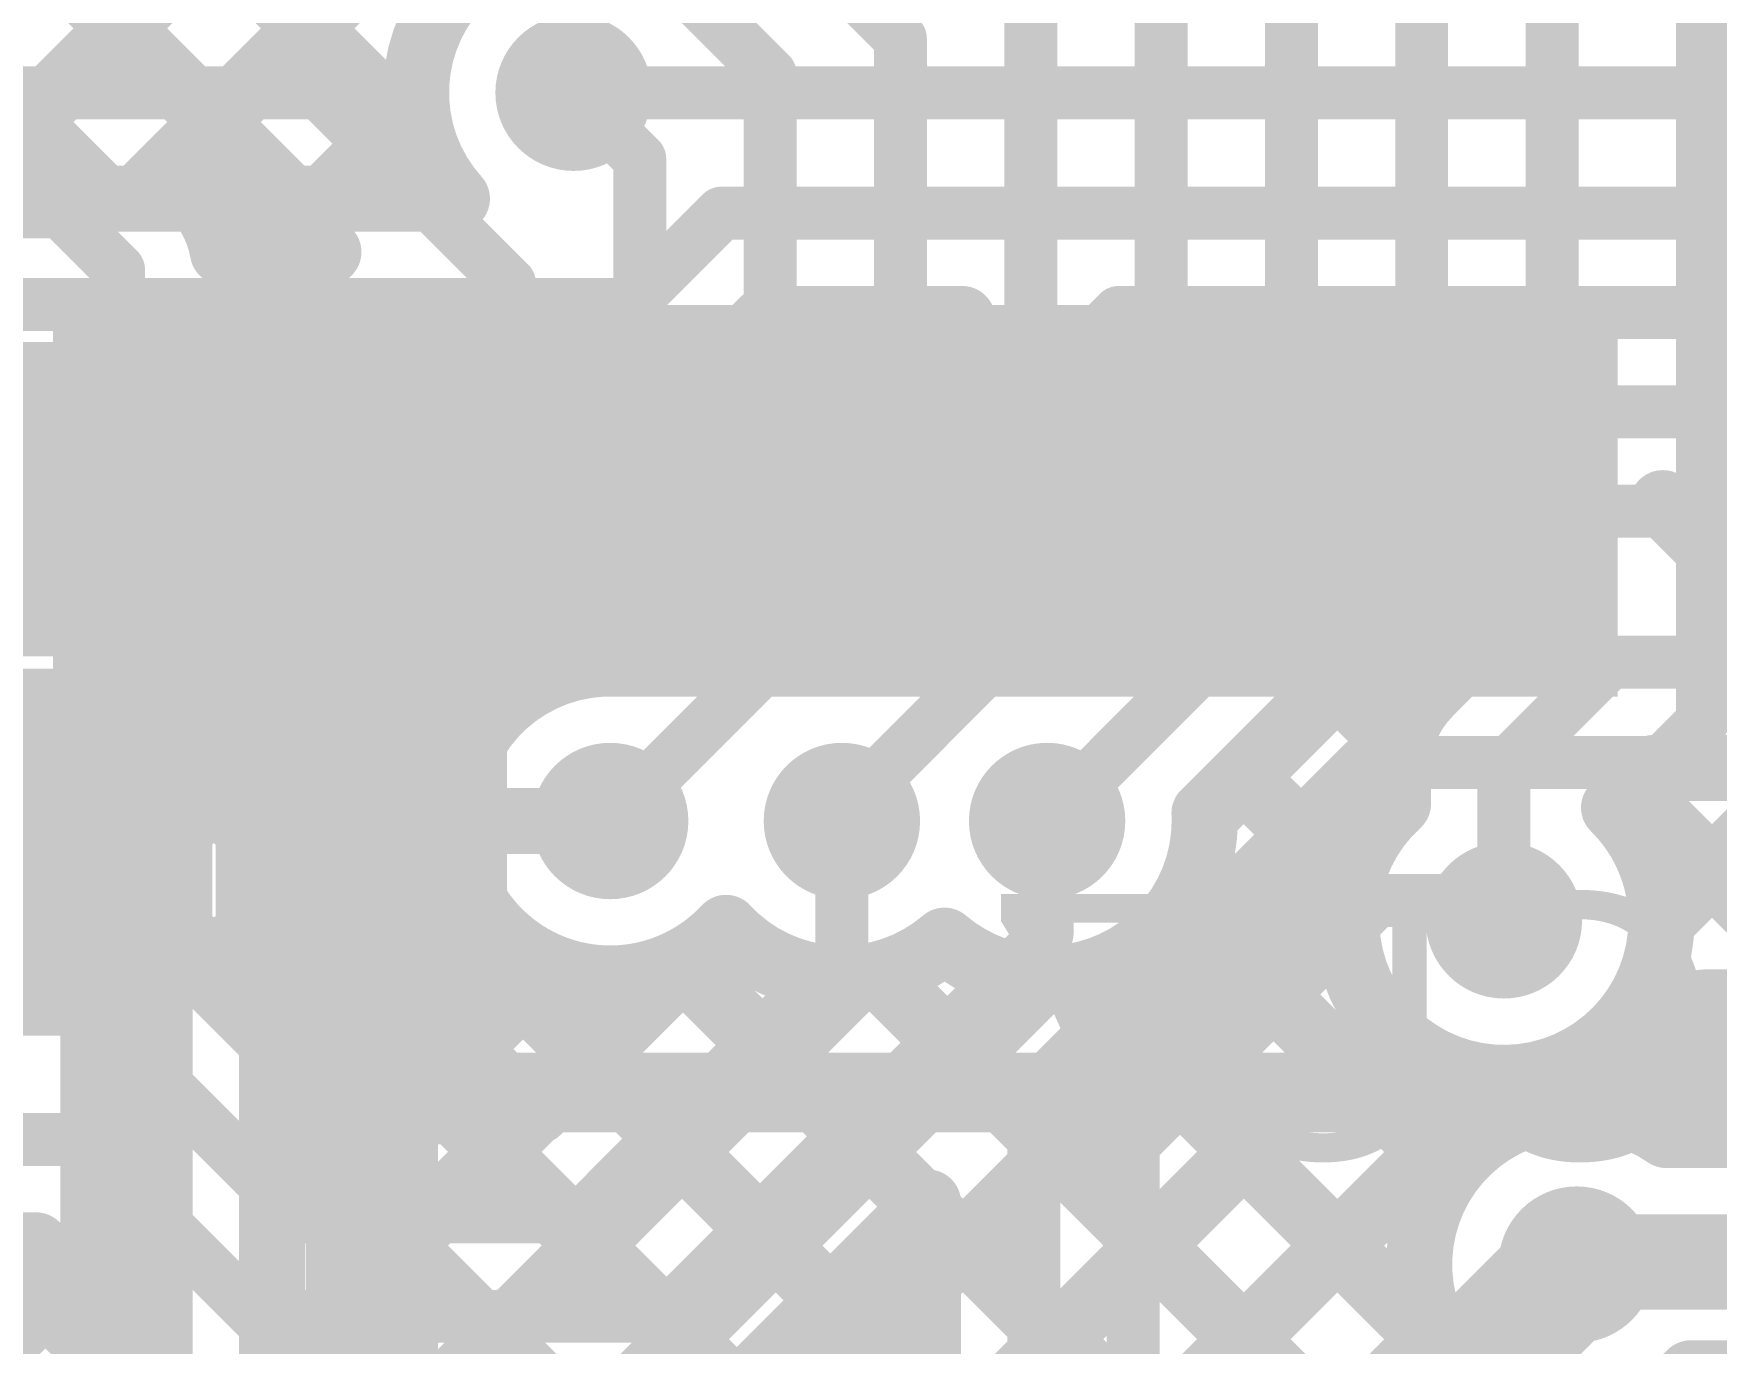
# Model space of a CAD drawing. Header units: millimetres. Extents: x -0.33 to 3.26, y -0.12 to 2.83.
# Drawn here: x 1.6589 to 1.9131, y 1.2491 to 1.4469 of the extents above; entities that cross this region are included whole.
import ezdxf

# ---------------------------------------------------------------- set-up
doc = ezdxf.new("R2010")
doc.units = ezdxf.units.MM
doc.header["$MEASUREMENT"] = 0
for name, color, linetype in [('BottomLayer', 5, 'Continuous'), ('BottomOverlay', 54, 'Continuous'), ('BottomPaste', 16, 'Continuous'), ('BottomSolder', 6, 'Continuous'), ('TopLayer', 1, 'Continuous'), ('TopOverlay', 2, 'Continuous'), ('TopPaste', 8, 'Continuous'), ('TopSolder', 216, 'Continuous'), ('ViaHoleLayer', 16, 'Continuous')]:
    doc.layers.add(name, color=color, linetype=linetype)
doc.styles.add('Arial', font='', dxfattribs={"height": 0.2})
doc.styles.get('Arial').set_extended_font_data('Arial')

# ---------------------------------------------------------------- blocks, each defined once
blk = doc.blocks.new('C__0402_B_76')
at = {"layer": 'BottomLayer'}
for points in [[(-0.0095, 0.0125), (-0.0095, -0.0125), (-0.0275, -0.0125), (-0.0275, 0.0125)], [(0.0275, 0.0125), (0.0275, -0.0125), (0.0095, -0.0125), (0.0095, 0.0125)]]:
    blk.add_hatch(color=5, dxfattribs=at).paths.add_polyline_path(points)
at = {"layer": 'BottomPaste'}
for points in [[(-0.0095, 0.0125), (-0.0095, -0.0125), (-0.0275, -0.0125), (-0.0275, 0.0125)], [(0.0275, 0.0125), (0.0275, -0.0125), (0.0095, -0.0125), (0.0095, 0.0125)]]:
    blk.add_hatch(color=16, dxfattribs=at).paths.add_polyline_path(points)
at = {"layer": 'BottomSolder'}
for points in [[(-0.0055, 0.0165), (-0.0055, -0.0165), (-0.0315, -0.0165), (-0.0315, 0.0165)], [(0.0315, 0.0165), (0.0315, -0.0165), (0.0055, -0.0165), (0.0055, 0.0165)]]:
    blk.add_hatch(color=6, dxfattribs=at).paths.add_polyline_path(points)
at = {"layer": 'BottomOverlay', "const_width": 0.01}
for points in [[(-0.034, -0.0185), (-0.034, 0.019)], [(-0.034, 0.019), (0.034, 0.019)], [(0.034, -0.0185), (0.034, 0.019)], [(-0.034, -0.0185), (0.034, -0.0185)]]:
    blk.add_lwpolyline(points, dxfattribs=at)
at = {"layer": 'BottomOverlay', "const_width": 0.005}
for points in [[(-0.0365, 0.019, 1), (-0.0315, 0.019, 1)], [(-0.0365, 0.019, 1), (-0.0315, 0.019, 1)], [(0.0315, 0.019, 1), (0.0365, 0.019, 1)], [(0.0315, 0.019, 1), (0.0365, 0.019, 1)], [(-0.0365, -0.0185, 1), (-0.0315, -0.0185, 1)], [(-0.0365, -0.0185, 1), (-0.0315, -0.0185, 1)], [(0.0315, -0.0185, 1), (0.0365, -0.0185, 1)], [(0.0315, -0.0185, 1), (0.0365, -0.0185, 1)]]:
    blk.add_lwpolyline(points, format="xyb", close=True, dxfattribs=at)
blk = doc.blocks.new('C__0402_B_81')
at = {"layer": 'BottomLayer'}
for points in [[(-0.0095, 0.0125), (-0.0095, -0.0125), (-0.0275, -0.0125), (-0.0275, 0.0125)], [(0.0275, 0.0125), (0.0275, -0.0125), (0.0095, -0.0125), (0.0095, 0.0125)]]:
    blk.add_hatch(color=5, dxfattribs=at).paths.add_polyline_path(points)
at = {"layer": 'BottomPaste'}
for points in [[(-0.0095, 0.0125), (-0.0095, -0.0125), (-0.0275, -0.0125), (-0.0275, 0.0125)], [(0.0275, 0.0125), (0.0275, -0.0125), (0.0095, -0.0125), (0.0095, 0.0125)]]:
    blk.add_hatch(color=16, dxfattribs=at).paths.add_polyline_path(points)
at = {"layer": 'BottomSolder'}
for points in [[(-0.0055, 0.0165), (-0.0055, -0.0165), (-0.0315, -0.0165), (-0.0315, 0.0165)], [(0.0315, 0.0165), (0.0315, -0.0165), (0.0055, -0.0165), (0.0055, 0.0165)]]:
    blk.add_hatch(color=6, dxfattribs=at).paths.add_polyline_path(points)
at = {"layer": 'BottomOverlay', "const_width": 0.01}
for points in [[(-0.034, -0.0185), (-0.034, 0.019)], [(-0.034, 0.019), (0.034, 0.019)], [(0.034, -0.0185), (0.034, 0.019)], [(-0.034, -0.0185), (0.034, -0.0185)]]:
    blk.add_lwpolyline(points, dxfattribs=at)
at = {"layer": 'BottomOverlay', "const_width": 0.005}
for points in [[(-0.0365, 0.019, 1), (-0.0315, 0.019, 1)], [(-0.0365, 0.019, 1), (-0.0315, 0.019, 1)], [(0.0315, 0.019, 1), (0.0365, 0.019, 1)], [(0.0315, 0.019, 1), (0.0365, 0.019, 1)], [(-0.0365, -0.0185, 1), (-0.0315, -0.0185, 1)], [(-0.0365, -0.0185, 1), (-0.0315, -0.0185, 1)], [(0.0315, -0.0185, 1), (0.0365, -0.0185, 1)], [(0.0315, -0.0185, 1), (0.0365, -0.0185, 1)]]:
    blk.add_lwpolyline(points, format="xyb", close=True, dxfattribs=at)
blk = doc.blocks.new('STM32F070CBT6TR_258')
at = {"layer": 'TopLayer'}
for points in [[(-0.11417, -0.13976), (-0.10236, -0.13976), (-0.10236, -0.19094), (-0.11417, -0.19094)], [(-0.09449, -0.13976), (-0.08268, -0.13976), (-0.08268, -0.19094), (-0.09449, -0.19094)], [(-0.0748, -0.13976), (-0.06299, -0.13976), (-0.06299, -0.19094), (-0.0748, -0.19094)], [(-0.05512, -0.13976), (-0.04331, -0.13976), (-0.04331, -0.19094), (-0.05512, -0.19094)], [(-0.03543, -0.13976), (-0.02362, -0.13976), (-0.02362, -0.19094), (-0.03543, -0.19094)], [(-0.01575, -0.13976), (-0.00394, -0.13976), (-0.00394, -0.19094), (-0.01575, -0.19094)], [(0.00394, -0.13976), (0.01575, -0.13976), (0.01575, -0.19094), (0.00394, -0.19094)], [(0.02362, -0.13976), (0.03543, -0.13976), (0.03543, -0.19094), (0.02362, -0.19094)], [(0.04331, -0.13976), (0.05512, -0.13976), (0.05512, -0.19094), (0.04331, -0.19094)], [(0.06299, -0.13976), (0.0748, -0.13976), (0.0748, -0.19094), (0.06299, -0.19094)], [(0.08268, -0.13976), (0.09449, -0.13976), (0.09449, -0.19094), (0.08268, -0.19094)], [(0.10236, -0.13976), (0.11417, -0.13976), (0.11417, -0.19094), (0.10236, -0.19094)]]:
    blk.add_hatch(color=1, dxfattribs=at).paths.add_polyline_path(points)
at = {"layer": 'TopPaste'}
for points in [[(-0.11417, -0.13976), (-0.10236, -0.13976), (-0.10236, -0.19094), (-0.11417, -0.19094)], [(-0.09449, -0.13976), (-0.08268, -0.13976), (-0.08268, -0.19094), (-0.09449, -0.19094)], [(-0.0748, -0.13976), (-0.06299, -0.13976), (-0.06299, -0.19094), (-0.0748, -0.19094)], [(-0.05512, -0.13976), (-0.04331, -0.13976), (-0.04331, -0.19094), (-0.05512, -0.19094)], [(-0.03543, -0.13976), (-0.02362, -0.13976), (-0.02362, -0.19094), (-0.03543, -0.19094)], [(-0.01575, -0.13976), (-0.00394, -0.13976), (-0.00394, -0.19094), (-0.01575, -0.19094)], [(0.00394, -0.13976), (0.01575, -0.13976), (0.01575, -0.19094), (0.00394, -0.19094)], [(0.02362, -0.13976), (0.03543, -0.13976), (0.03543, -0.19094), (0.02362, -0.19094)], [(0.04331, -0.13976), (0.05512, -0.13976), (0.05512, -0.19094), (0.04331, -0.19094)], [(0.06299, -0.13976), (0.0748, -0.13976), (0.0748, -0.19094), (0.06299, -0.19094)], [(0.08268, -0.13976), (0.09449, -0.13976), (0.09449, -0.19094), (0.08268, -0.19094)], [(0.10236, -0.13976), (0.11417, -0.13976), (0.11417, -0.19094), (0.10236, -0.19094)]]:
    blk.add_hatch(color=8, dxfattribs=at).paths.add_polyline_path(points)
at = {"layer": 'TopSolder'}
for points in [[(-0.11817, -0.13576), (-0.09836, -0.13576), (-0.09836, -0.19494), (-0.11817, -0.19494)], [(-0.09849, -0.13576), (-0.07868, -0.13576), (-0.07868, -0.19494), (-0.09849, -0.19494)], [(-0.0788, -0.13576), (-0.05899, -0.13576), (-0.05899, -0.19494), (-0.0788, -0.19494)], [(-0.05912, -0.13576), (-0.03931, -0.13576), (-0.03931, -0.19494), (-0.05912, -0.19494)], [(-0.03943, -0.13576), (-0.01962, -0.13576), (-0.01962, -0.19494), (-0.03943, -0.19494)], [(-0.01975, -0.13576), (0.00006, -0.13576), (0.00006, -0.19494), (-0.01975, -0.19494)], [(-0.00006, -0.13576), (0.01975, -0.13576), (0.01975, -0.19494), (-0.00006, -0.19494)], [(0.01962, -0.13576), (0.03943, -0.13576), (0.03943, -0.19494), (0.01962, -0.19494)], [(0.03931, -0.13576), (0.05912, -0.13576), (0.05912, -0.19494), (0.03931, -0.19494)], [(0.05899, -0.13576), (0.0788, -0.13576), (0.0788, -0.19494), (0.05899, -0.19494)], [(0.07868, -0.13576), (0.09849, -0.13576), (0.09849, -0.19494), (0.07868, -0.19494)], [(0.09836, -0.13576), (0.11817, -0.13576), (0.11817, -0.19494), (0.09836, -0.19494)]]:
    blk.add_hatch(color=216, dxfattribs=at).paths.add_polyline_path(points)
at = {"layer": 'TopOverlay', "const_width": 0.01}
for points in [[(-0.125, -0.165), (-0.165, -0.125)], [(0.165, -0.125), (0.125, -0.165)]]:
    blk.add_lwpolyline(points, dxfattribs=at)
at = {"layer": 'TopOverlay', "const_width": 0.005}
for points in [[(-0.1275, -0.165, 1), (-0.1225, -0.165, 1)], [(0.1225, -0.165, 1), (0.1275, -0.165, 1)]]:
    blk.add_lwpolyline(points, format="xyb", close=True, dxfattribs=at)

msp = doc.modelspace()

# ---------------------------------------------------------------- hatches: boundary and pattern name
at = {"layer": 'BottomLayer'}
h = msp.add_hatch(color=5, dxfattribs=at)
edge = h.paths.add_edge_path()
edge.add_arc((1.74047, 1.438), 0.01181, 0, 360)
h = msp.add_hatch(color=5, dxfattribs=at)
edge = h.paths.add_edge_path()
edge.add_arc((1.746, 1.328), 0.01181, 0, 360)
h = msp.add_hatch(color=5, dxfattribs=at)
edge = h.paths.add_edge_path()
edge.add_arc((1.781, 1.328), 0.01181, 0, 360)
h = msp.add_hatch(color=5, dxfattribs=at)
edge = h.paths.add_edge_path()
edge.add_arc((1.812, 1.328), 0.01181, 0, 360)
h = msp.add_hatch(color=5, dxfattribs=at)
edge = h.paths.add_edge_path()
edge.add_arc((1.881, 1.313), 0.01181, 0, 360)
h = msp.add_hatch(color=5, dxfattribs=at)
edge = h.paths.add_edge_path()
edge.add_arc((1.71, 1.291), 0.01181, 0, 360)
h = msp.add_hatch(color=5, dxfattribs=at)
edge = h.paths.add_edge_path()
edge.add_arc((1.892, 1.261), 0.01181, 0, 360)
at = {"layer": 'TopLayer'}
h = msp.add_hatch(color=1, dxfattribs=at)
edge = h.paths.add_edge_path()
edge.add_arc((1.74047, 1.438), 0.01181, 0, 360)
h = msp.add_hatch(color=1, dxfattribs=at)
edge = h.paths.add_edge_path()
edge.add_arc((1.746, 1.328), 0.01181, 0, 360)
h = msp.add_hatch(color=1, dxfattribs=at)
edge = h.paths.add_edge_path()
edge.add_arc((1.781, 1.328), 0.01181, 0, 360)
h = msp.add_hatch(color=1, dxfattribs=at)
edge = h.paths.add_edge_path()
edge.add_arc((1.812, 1.328), 0.01181, 0, 360)
h = msp.add_hatch(color=1, dxfattribs=at)
edge = h.paths.add_edge_path()
edge.add_arc((1.881, 1.313), 0.01181, 0, 360)
h = msp.add_hatch(color=1, dxfattribs=at)
edge = h.paths.add_edge_path()
edge.add_arc((1.71, 1.291), 0.01181, 0, 360)
h = msp.add_hatch(color=1, dxfattribs=at)
edge = h.paths.add_edge_path()
edge.add_arc((1.892, 1.261), 0.01181, 0, 360)
at = {"layer": 'ViaHoleLayer'}
h = msp.add_hatch(color=16, dxfattribs=at)
edge = h.paths.add_edge_path()
edge.add_arc((1.74047, 1.438), 0.00591, 0, 360)
h = msp.add_hatch(color=16, dxfattribs=at)
edge = h.paths.add_edge_path()
edge.add_arc((1.746, 1.328), 0.00591, 0, 360)
h = msp.add_hatch(color=16, dxfattribs=at)
edge = h.paths.add_edge_path()
edge.add_arc((1.781, 1.328), 0.00591, 0, 360)
h = msp.add_hatch(color=16, dxfattribs=at)
edge = h.paths.add_edge_path()
edge.add_arc((1.812, 1.328), 0.00591, 0, 360)
h = msp.add_hatch(color=16, dxfattribs=at)
edge = h.paths.add_edge_path()
edge.add_arc((1.881, 1.313), 0.00591, 0, 360)
h = msp.add_hatch(color=16, dxfattribs=at)
edge = h.paths.add_edge_path()
edge.add_arc((1.71, 1.291), 0.00591, 0, 360)
h = msp.add_hatch(color=16, dxfattribs=at)
edge = h.paths.add_edge_path()
edge.add_arc((1.892, 1.261), 0.00591, 0, 360)

# ---------------------------------------------------------------- linework, layer by layer
at = {"layer": 'BottomLayer'}
for points, const_width in [([(1.56082, 1.58719), (1.71806, 1.42995)], 0.01), ([(1.64627, 1.422), (1.80646, 1.58219)], 0.01), ([(1.67456, 1.422), (1.83473, 1.58217)], 0.01), ([(1.51119, 1.58026), (1.66945, 1.422)], 0.01), ([(1.53947, 1.58026), (1.69773, 1.422)], 0.01), ([(1.74047, 1.438), (2.074, 1.438)], 0.008), ([(1.70284, 1.422), (1.71675, 1.43591)], 0.01), ([(1.62163, 1.422), (1.72284, 1.422)], 0.01), ([(1.749, 1.406), (1.76281, 1.41981)], 0.008), ([(1.76281, 1.41981), (2.27332, 1.41981)], 0.008), ([(1.61652, 1.406), (1.749, 1.406)], 0.008), ([(1.69492, 1.32922), (1.76951, 1.40381)], 0.01), ([(1.74579, 1.35181), (1.79779, 1.40381)], 0.01), ([(1.746, 1.328), (1.82281, 1.40481)], 0.008), ([(1.74716, 1.35178), (1.79918, 1.40381)], 0.01), ([(1.76033, 1.3947), (1.76944, 1.40381)], 0.01), ([(1.76944, 1.40381), (1.79918, 1.40381)], 0.01), ([(1.77248, 1.40381), (1.78583, 1.39046)], 0.01), ([(1.82281, 1.40481), (2.32381, 1.40481)], 0.008), ([(1.75627, 1.39175), (1.77169, 1.37632)], 0.01), ([(1.69392, 1.38479), (1.69913, 1.39)], 0.01), ([(1.69392, 1.39), (1.749, 1.39)], 0.01), ([(1.69392, 1.38291), (1.69392, 1.39)], 0.01), ([(1.69492, 1.35751), (1.72741, 1.39)], 0.01), ([(1.70145, 1.39), (1.74032, 1.35112)], 0.01), ([(1.72973, 1.39), (1.75755, 1.36218)], 0.01), ([(1.781, 1.32926), (1.84155, 1.38981)], 0.008), ([(1.84155, 1.38981), (2.34681, 1.38981)], 0.008), ([(1.70992, 1.327), (1.70992, 1.37635)], 0.025), ([(1.638, 1.376), (1.67256, 1.376)], 0.02), ([(1.67256, 1.376), (1.67292, 1.37635)], 0.02), ([(1.67292, 1.327), (1.67292, 1.37635)], 0.02), ([(1.69492, 1.327), (1.69492, 1.37635)], 0.01), ([(1.812, 1.328), (1.85881, 1.37481)], 0.008), ([(1.85881, 1.37481), (2.36781, 1.37481)], 0.008), ([(1.69492, 1.36824), (1.72464, 1.33852)], 0.01), ([(1.83578, 1.32916), (1.86544, 1.35881)], 0.01), ([(1.8358, 1.32868), (1.86593, 1.35881)], 0.01), ([(1.86544, 1.35881), (1.88118, 1.35881)], 0.01), ([(1.8697, 1.34733), (1.88118, 1.35881)], 0.01), ([(1.87405, 1.35881), (1.87762, 1.35525)], 0.01), ([(1.881, 1.336), (1.897, 1.352)], 0.008), ([(1.897, 1.352), (1.97, 1.352)], 0.008), ([(1.8556, 1.34898), (1.86533, 1.33925)], 0.01), ([(1.69492, 1.33996), (1.89688, 1.138)], 0.01), ([(1.84146, 1.33483), (1.85783, 1.31847)], 0.01), ([(1.865, 1.33063), (1.865, 1.336)], 0.01), ([(1.881, 1.313), (1.881, 1.336)], 0.008), ([(1.89765, 1.33002), (1.90363, 1.336)], 0.01), ([(1.90363, 1.336), (1.95237, 1.336)], 0.01), ([(1.90481, 1.31284), (1.92797, 1.336)], 0.01), ([(1.67292, 1.10392), (1.67292, 1.327)], 0.02), ([(1.70992, 1.29108), (1.70992, 1.327)], 0.025), ([(1.90025, 1.33262), (1.94928, 1.28358)], 0.01), ([(1.90258, 1.28233), (1.95433, 1.33407)], 0.01), ([(1.69492, 1.30094), (1.72219, 1.32821)], 0.01), ([(1.69492, 1.142), (1.69492, 1.327)], 0.01), ([(1.781, 1.328), (1.781, 1.32926)], 0.008), ([(1.69492, 1.15952), (1.86048, 1.32508)], 0.01), ([(1.83236, 1.31565), (1.87285, 1.27516)], 0.01), ([(1.69492, 1.31168), (1.86859, 1.138)], 0.01), ([(1.881, 1.311), (1.881, 1.313)], 0.008), ([(1.69492, 1.27265), (1.73143, 1.30917)], 0.01), ([(1.69492, 1.24437), (1.75796, 1.30741)], 0.01), ([(1.75652, 1.30664), (1.93616, 1.127)], 0.01), ([(1.69492, 1.21608), (1.78312, 1.30428)], 0.01), ([(1.69492, 1.1878), (1.81132, 1.3042)], 0.01), ([(1.78659, 1.30485), (1.96534, 1.1261)], 0.01), ([(1.81531, 1.30442), (1.87277, 1.24695)], 0.01), ([(1.90227, 1.30231), (1.921, 1.28358)], 0.01), ([(1.89868, 1.287), (1.91126, 1.29958)], 0.012), ([(1.91126, 1.29958), (1.94535, 1.29958)], 0.012), ([(1.70569, 1.142), (1.86214, 1.29846)], 0.01), ([(1.71, 1.173), (1.71, 1.291)], 0.02), ([(1.70992, 1.29108), (1.71, 1.291)], 0.012), ([(1.71, 1.291), (1.714, 1.287)], 0.012), ([(1.73397, 1.142), (1.88116, 1.28919)], 0.01), ([(1.88647, 1.28983), (1.89149, 1.28481)], 0.01), ([(1.714, 1.287), (1.89868, 1.287)], 0.012), ([(1.69492, 1.28339), (1.83631, 1.142)], 0.01), ([(1.90555, 1.28058), (1.92085, 1.28058)], 0.01), ([(1.8915, 1.2615), (1.892, 1.261)], 0.02), ([(1.892, 1.261), (1.89358, 1.26258)], 0.012), ([(1.89358, 1.26258), (1.94535, 1.26258)], 0.012), ([(1.69492, 1.25511), (1.80802, 1.142)], 0.01), ([(1.76225, 1.142), (1.87067, 1.25042)], 0.01), ([(1.90925, 1.24458), (1.92085, 1.24458)], 0.01)]:
    msp.add_lwpolyline(points, dxfattribs=dict(at, const_width=const_width))
at = {"layer": 'BottomLayer', "const_width": 0.01}
for points in [[(1.72284, 1.422, -1), (1.75811, 1.454)], [(1.76033, 1.3947, -0.199231), (1.749, 1.39)], [(1.76031, 1.39469, -0.198912), (1.749, 1.39)], [(1.69392, 1.38291, -0.075811), (1.69492, 1.37635)], [(1.69392, 1.38291, -0.075811), (1.69492, 1.37635)], [(1.7635, 1.31185, -1.570971), (1.74716, 1.35178)], [(1.865, 1.336, -0.199231), (1.8697, 1.34733)], [(1.865, 1.336, -0.198912), (1.86969, 1.34731)], [(1.90481, 1.313, -1.536657), (1.865, 1.33063)], [(1.89765, 1.33002, -0.20179), (1.90481, 1.313)], [(1.83581, 1.328, -0.640843), (1.7965, 1.30992)], [(1.7965, 1.30992, -0.403607), (1.7635, 1.31185)], [(1.90925, 1.24458, -2.171228), (1.90555, 1.28058)]]:
    msp.add_lwpolyline(points, format="xyb", dxfattribs=at)
at = {"layer": 'BottomLayer'}
for points, const_width in [([(1.73847, 1.438, 1), (1.74247, 1.438, 1)], 0.004), ([(1.71425, 1.43591, 1), (1.71925, 1.43591, 1)], 0.005), ([(1.71556, 1.42995, 1), (1.72056, 1.42995, 1)], 0.005), ([(1.66695, 1.422, 1), (1.67195, 1.422, 1)], 0.005), ([(1.67206, 1.422, 1), (1.67706, 1.422, 1)], 0.005), ([(1.69523, 1.422, 1), (1.70023, 1.422, 1)], 0.005), ([(1.70034, 1.422, 1), (1.70534, 1.422, 1)], 0.005), ([(1.72034, 1.422, 1), (1.72534, 1.422, 1)], 0.005), ([(1.72034, 1.422, 1), (1.72534, 1.422, 1)], 0.005), ([(1.76081, 1.41981, 1), (1.76481, 1.41981, 1)], 0.004), ([(1.76081, 1.41981, 1), (1.76481, 1.41981, 1)], 0.004), ([(1.747, 1.406, 1), (1.751, 1.406, 1)], 0.004), ([(1.747, 1.406, 1), (1.751, 1.406, 1)], 0.004), ([(1.76694, 1.40381, 1), (1.77194, 1.40381, 1)], 0.005), ([(1.76694, 1.40381, 1), (1.77194, 1.40381, 1)], 0.005), ([(1.76701, 1.40381, 1), (1.77201, 1.40381, 1)], 0.005), ([(1.76998, 1.40381, 1), (1.77498, 1.40381, 1)], 0.005), ([(1.79529, 1.40381, 1), (1.80029, 1.40381, 1)], 0.005), ([(1.79668, 1.40381, 1), (1.80168, 1.40381, 1)], 0.005), ([(1.79668, 1.40381, 1), (1.80168, 1.40381, 1)], 0.005), ([(1.82081, 1.40481, 1), (1.82481, 1.40481, 1)], 0.004), ([(1.82081, 1.40481, 1), (1.82481, 1.40481, 1)], 0.004), ([(1.75781, 1.39469, 1), (1.76281, 1.39469, 1)], 0.005), ([(1.75783, 1.3947, 1), (1.76283, 1.3947, 1)], 0.005), ([(1.75783, 1.3947, 1), (1.76283, 1.3947, 1)], 0.005), ([(1.75377, 1.39175, 1), (1.75877, 1.39175, 1)], 0.005), ([(1.78333, 1.39046, 1), (1.78833, 1.39046, 1)], 0.005), ([(1.69142, 1.39, 1), (1.69642, 1.39, 1)], 0.005), ([(1.69142, 1.39, 1), (1.69642, 1.39, 1)], 0.005), ([(1.69663, 1.39, 1), (1.70163, 1.39, 1)], 0.005), ([(1.69895, 1.39, 1), (1.70395, 1.39, 1)], 0.005), ([(1.72491, 1.39, 1), (1.72991, 1.39, 1)], 0.005), ([(1.72723, 1.39, 1), (1.73223, 1.39, 1)], 0.005), ([(1.7465, 1.39, 1), (1.7515, 1.39, 1)], 0.005), ([(1.7465, 1.39, 1), (1.7515, 1.39, 1)], 0.005), ([(1.7465, 1.39, 1), (1.7515, 1.39, 1)], 0.005), ([(1.83955, 1.38981, 1), (1.84355, 1.38981, 1)], 0.004), ([(1.83955, 1.38981, 1), (1.84355, 1.38981, 1)], 0.004), ([(1.69142, 1.38479, 1), (1.69642, 1.38479, 1)], 0.005), ([(1.69142, 1.38291, 1), (1.69642, 1.38291, 1)], 0.005), ([(1.69142, 1.38291, 1), (1.69642, 1.38291, 1)], 0.005), ([(1.69142, 1.38291, 1), (1.69642, 1.38291, 1)], 0.005), ([(1.70367, 1.37635, 1), (1.71617, 1.37635, 1)], 0.0125), ([(1.66756, 1.376, 1), (1.67756, 1.376, 1)], 0.01), ([(1.66756, 1.376, 1), (1.67756, 1.376, 1)], 0.01), ([(1.66792, 1.37635, 1), (1.67792, 1.37635, 1)], 0.01), ([(1.66792, 1.37635, 1), (1.67792, 1.37635, 1)], 0.01), ([(1.69242, 1.37635, 1), (1.69742, 1.37635, 1)], 0.005), ([(1.69242, 1.37635, 1), (1.69742, 1.37635, 1)], 0.005), ([(1.69242, 1.37635, 1), (1.69742, 1.37635, 1)], 0.005), ([(1.76919, 1.37632, 1), (1.77419, 1.37632, 1)], 0.005), ([(1.85681, 1.37481, 1), (1.86081, 1.37481, 1)], 0.004), ([(1.85681, 1.37481, 1), (1.86081, 1.37481, 1)], 0.004), ([(1.69242, 1.36824, 1), (1.69742, 1.36824, 1)], 0.005), ([(1.75505, 1.36218, 1), (1.76005, 1.36218, 1)], 0.005), ([(1.69242, 1.35751, 1), (1.69742, 1.35751, 1)], 0.005), ([(1.86294, 1.35881, 1), (1.86794, 1.35881, 1)], 0.005), ([(1.86294, 1.35881, 1), (1.86794, 1.35881, 1)], 0.005), ([(1.86343, 1.35881, 1), (1.86843, 1.35881, 1)], 0.005), ([(1.87155, 1.35881, 1), (1.87655, 1.35881, 1)], 0.005), ([(1.87868, 1.35881, 1), (1.88368, 1.35881, 1)], 0.005), ([(1.87868, 1.35881, 1), (1.88368, 1.35881, 1)], 0.005), ([(1.87512, 1.35525, 1), (1.88012, 1.35525, 1)], 0.005), ([(1.73782, 1.35112, 1), (1.74282, 1.35112, 1)], 0.005), ([(1.74329, 1.35181, 1), (1.74829, 1.35181, 1)], 0.005), ([(1.74466, 1.35178, 1), (1.74966, 1.35178, 1)], 0.005), ([(1.74466, 1.35178, 1), (1.74966, 1.35178, 1)], 0.005), ([(1.895, 1.352, 1), (1.899, 1.352, 1)], 0.004), ([(1.895, 1.352, 1), (1.899, 1.352, 1)], 0.004), ([(1.8531, 1.34898, 1), (1.8581, 1.34898, 1)], 0.005), ([(1.86719, 1.34731, 1), (1.87219, 1.34731, 1)], 0.005), ([(1.8672, 1.34733, 1), (1.8722, 1.34733, 1)], 0.005), ([(1.8672, 1.34733, 1), (1.8722, 1.34733, 1)], 0.005), ([(1.69242, 1.33996, 1), (1.69742, 1.33996, 1)], 0.005), ([(1.72214, 1.33852, 1), (1.72714, 1.33852, 1)], 0.005), ([(1.86283, 1.33925, 1), (1.86783, 1.33925, 1)], 0.005), ([(1.83896, 1.33483, 1), (1.84396, 1.33483, 1)], 0.005), ([(1.8625, 1.336, 1), (1.8675, 1.336, 1)], 0.005), ([(1.8625, 1.336, 1), (1.8675, 1.336, 1)], 0.005), ([(1.8625, 1.336, 1), (1.8675, 1.336, 1)], 0.005), ([(1.879, 1.336, 1), (1.883, 1.336, 1)], 0.004), ([(1.879, 1.336, 1), (1.883, 1.336, 1)], 0.004), ([(1.90113, 1.336, 1), (1.90613, 1.336, 1)], 0.005), ([(1.90113, 1.336, 1), (1.90613, 1.336, 1)], 0.005), ([(1.66792, 1.327, 1), (1.67792, 1.327, 1)], 0.01), ([(1.66792, 1.327, 1), (1.67792, 1.327, 1)], 0.01), ([(1.70367, 1.327, 1), (1.71617, 1.327, 1)], 0.0125), ([(1.70367, 1.327, 1), (1.71617, 1.327, 1)], 0.0125), ([(1.89775, 1.33262, 1), (1.90275, 1.33262, 1)], 0.005), ([(1.8625, 1.33063, 1), (1.8675, 1.33063, 1)], 0.005), ([(1.8625, 1.33063, 1), (1.8675, 1.33063, 1)], 0.005), ([(1.89515, 1.33002, 1), (1.90015, 1.33002, 1)], 0.005), ([(1.89515, 1.33002, 1), (1.90015, 1.33002, 1)], 0.005), ([(1.69242, 1.32922, 1), (1.69742, 1.32922, 1)], 0.005), ([(1.69242, 1.327, 1), (1.69742, 1.327, 1)], 0.005), ([(1.69242, 1.327, 1), (1.69742, 1.327, 1)], 0.005), ([(1.71969, 1.32821, 1), (1.72469, 1.32821, 1)], 0.005), ([(1.744, 1.328, 1), (1.748, 1.328, 1)], 0.004), ([(1.779, 1.32926, 1), (1.783, 1.32926, 1)], 0.004), ([(1.779, 1.32926, 1), (1.783, 1.32926, 1)], 0.004), ([(1.779, 1.328, 1), (1.783, 1.328, 1)], 0.004), ([(1.81, 1.328, 1), (1.814, 1.328, 1)], 0.004), ([(1.83328, 1.32916, 1), (1.83828, 1.32916, 1)], 0.005), ([(1.8333, 1.32868, 1), (1.8383, 1.32868, 1)], 0.005), ([(1.83331, 1.328, 1), (1.83831, 1.328, 1)], 0.005), ([(1.85798, 1.32508, 1), (1.86298, 1.32508, 1)], 0.005), ([(1.85533, 1.31847, 1), (1.86033, 1.31847, 1)], 0.005), ([(1.82986, 1.31565, 1), (1.83486, 1.31565, 1)], 0.005), ([(1.69242, 1.31168, 1), (1.69742, 1.31168, 1)], 0.005), ([(1.761, 1.31185, 1), (1.766, 1.31185, 1)], 0.005), ([(1.761, 1.31185, 1), (1.766, 1.31185, 1)], 0.005), ([(1.879, 1.313, 1), (1.883, 1.313, 1)], 0.004), ([(1.879, 1.313, 1), (1.883, 1.313, 1)], 0.004), ([(1.90231, 1.313, 1), (1.90731, 1.313, 1)], 0.005), ([(1.90231, 1.313, 1), (1.90731, 1.313, 1)], 0.005), ([(1.90231, 1.31284, 1), (1.90731, 1.31284, 1)], 0.005), ([(1.72893, 1.30917, 1), (1.73393, 1.30917, 1)], 0.005), ([(1.794, 1.30992, 1), (1.799, 1.30992, 1)], 0.005), ([(1.794, 1.30992, 1), (1.799, 1.30992, 1)], 0.005), ([(1.879, 1.311, 1), (1.883, 1.311, 1)], 0.004), ([(1.75402, 1.30664, 1), (1.75902, 1.30664, 1)], 0.005), ([(1.75546, 1.30741, 1), (1.76046, 1.30741, 1)], 0.005), ([(1.78062, 1.30428, 1), (1.78562, 1.30428, 1)], 0.005), ([(1.78409, 1.30485, 1), (1.78909, 1.30485, 1)], 0.005), ([(1.80882, 1.3042, 1), (1.81382, 1.3042, 1)], 0.005), ([(1.81281, 1.30442, 1), (1.81781, 1.30442, 1)], 0.005), ([(1.89977, 1.30231, 1), (1.90477, 1.30231, 1)], 0.005), ([(1.69242, 1.30094, 1), (1.69742, 1.30094, 1)], 0.005), ([(1.90826, 1.29958, 1), (1.91426, 1.29958, 1)], 0.006), ([(1.90826, 1.29958, 1), (1.91426, 1.29958, 1)], 0.006), ([(1.70367, 1.29108, 1), (1.71617, 1.29108, 1)], 0.0125), ([(1.85964, 1.29846, 1), (1.86464, 1.29846, 1)], 0.005), ([(1.705, 1.291, 1), (1.715, 1.291, 1)], 0.01), ([(1.70692, 1.29108, 1), (1.71292, 1.29108, 1)], 0.006), ([(1.707, 1.291, 1), (1.713, 1.291, 1)], 0.006), ([(1.707, 1.291, 1), (1.713, 1.291, 1)], 0.006), ([(1.87866, 1.28919, 1), (1.88366, 1.28919, 1)], 0.005), ([(1.88397, 1.28983, 1), (1.88897, 1.28983, 1)], 0.005), ([(1.711, 1.287, 1), (1.717, 1.287, 1)], 0.006), ([(1.711, 1.287, 1), (1.717, 1.287, 1)], 0.006), ([(1.89568, 1.287, 1), (1.90168, 1.287, 1)], 0.006), ([(1.89568, 1.287, 1), (1.90168, 1.287, 1)], 0.006), ([(1.88899, 1.28481, 1), (1.89399, 1.28481, 1)], 0.005), ([(1.69242, 1.28339, 1), (1.69742, 1.28339, 1)], 0.005), ([(1.90008, 1.28233, 1), (1.90508, 1.28233, 1)], 0.005), ([(1.90305, 1.28058, 1), (1.90805, 1.28058, 1)], 0.005), ([(1.90305, 1.28058, 1), (1.90805, 1.28058, 1)], 0.005), ([(1.87035, 1.27516, 1), (1.87535, 1.27516, 1)], 0.005), ([(1.69242, 1.27265, 1), (1.69742, 1.27265, 1)], 0.005), ([(1.8865, 1.2615, 1), (1.8965, 1.2615, 1)], 0.01), ([(1.887, 1.261, 1), (1.897, 1.261, 1)], 0.01), ([(1.89058, 1.26258, 1), (1.89658, 1.26258, 1)], 0.006), ([(1.89058, 1.26258, 1), (1.89658, 1.26258, 1)], 0.006), ([(1.889, 1.261, 1), (1.895, 1.261, 1)], 0.006), ([(1.69242, 1.25511, 1), (1.69742, 1.25511, 1)], 0.005), ([(1.86817, 1.25042, 1), (1.87317, 1.25042, 1)], 0.005), ([(1.87027, 1.24695, 1), (1.87527, 1.24695, 1)], 0.005), ([(1.69242, 1.24437, 1), (1.69742, 1.24437, 1)], 0.005), ([(1.90675, 1.24458, 1), (1.91175, 1.24458, 1)], 0.005), ([(1.90675, 1.24458, 1), (1.91175, 1.24458, 1)], 0.005)]:
    msp.add_lwpolyline(points, format="xyb", close=True, dxfattribs=dict(at, const_width=const_width))
at = {"layer": 'TopLayer'}
for points, const_width in [([(1.76, 1.476), (1.78984, 1.44616)], 0.008), ([(1.911, 1.343), (1.911, 1.468)], 0.008), ([(1.88827, 1.37635), (1.88827, 1.46547)], 0.008), ([(1.86858, 1.37635), (1.86858, 1.46394)], 0.008), ([(1.75, 1.461), (1.77016, 1.44084)], 0.008), ([(1.8489, 1.37635), (1.8489, 1.4611)], 0.008), ([(1.82921, 1.37635), (1.82921, 1.45579)], 0.008), ([(1.80953, 1.37635), (1.80953, 1.45147)], 0.008), ([(1.78984, 1.37635), (1.78984, 1.44616)], 0.008), ([(1.77016, 1.37635), (1.77016, 1.44084)], 0.008), ([(1.604, 1.438), (1.702, 1.438)], 0.008), ([(1.702, 1.438), (1.73079, 1.40921)], 0.008), ([(1.74047, 1.438), (1.75047, 1.428)], 0.008), ([(1.75047, 1.37635), (1.75047, 1.428)], 0.008), ([(1.6836, 1.422), (1.69537, 1.422)], 0.01), ([(1.69537, 1.422), (1.70343, 1.41394)], 0.01), ([(1.649, 1.42), (1.663, 1.42)], 0.008), ([(1.663, 1.42), (1.67173, 1.41127)], 0.008), ([(1.68964, 1.41162), (1.69769, 1.41968)], 0.01), ([(1.68964, 1.33876), (1.68964, 1.41394)], 0.01), ([(1.6932, 1.41394), (1.70343, 1.41394)], 0.01), ([(1.6932, 1.33876), (1.6932, 1.41394)], 0.01), ([(1.67173, 1.37635), (1.67173, 1.41127)], 0.008), ([(1.73079, 1.37635), (1.73079, 1.40921)], 0.008), ([(1.68964, 1.40463), (1.6932, 1.40107)], 0.01), ([(1.68964, 1.38617), (1.6932, 1.38973)], 0.01), ([(1.68964, 1.37917), (1.6932, 1.37561)], 0.01), ([(1.69142, 1.30958), (1.69142, 1.37635)], 0.01), ([(1.7111, 1.3439), (1.7111, 1.37635)], 0.008), ([(1.68964, 1.36071), (1.6932, 1.36427)], 0.01), ([(1.68964, 1.35372), (1.6932, 1.35016)], 0.01), ([(1.64016, 1.35229), (1.70825, 1.28419)], 0.01), ([(1.7111, 1.3439), (1.72, 1.335)], 0.008), ([(1.6932, 1.33882), (1.69537, 1.34099)], 0.01), ([(1.90484, 1.33684), (1.911, 1.343)], 0.008), ([(1.65224, 1.32331), (1.66769, 1.33876)], 0.01), ([(1.65383, 1.33876), (1.68964, 1.33876)], 0.01), ([(1.66979, 1.31541), (1.6932, 1.33882)], 0.01), ([(1.67913, 1.33876), (1.73371, 1.28419)], 0.01), ([(1.72, 1.335), (1.727, 1.328)], 0.01), ([(1.81, 1.287), (1.85984, 1.33684)], 0.008), ([(1.85984, 1.33684), (1.90484, 1.33684)], 0.008), ([(1.6998, 1.33257), (1.70462, 1.32775)], 0.01), ([(1.727, 1.328), (1.746, 1.328)], 0.01), ([(1.781, 1.30753), (1.781, 1.328)], 0.008), ([(1.812, 1.311), (1.812, 1.328)], 0.008), ([(1.68473, 1.3049), (1.70568, 1.32584)], 0.01), ([(1.70798, 1.32298), (1.71496, 1.316)], 0.01), ([(1.65224, 1.31558), (1.66742, 1.31558)], 0.01), ([(1.825, 1.27916), (1.86184, 1.316)], 0.008), ([(1.86184, 1.316), (1.882, 1.316)], 0.008), ([(1.881, 1.315), (1.882, 1.316)], 0.008), ([(1.69746, 1.29217), (1.71854, 1.31325)], 0.01), ([(1.881, 1.313), (1.881, 1.315)], 0.008), ([(1.67874, 1.31088), (1.70544, 1.28419)], 0.01), ([(1.69142, 1.30958), (1.71, 1.291)], 0.01), ([(1.75419, 1.25319), (1.812, 1.311)], 0.008), ([(1.73503, 1.28419), (1.75871, 1.30786)], 0.01), ([(1.71494, 1.28419), (1.73679, 1.30604)], 0.01), ([(1.73765, 1.3057), (1.7471, 1.29625)], 0.01), ([(1.74166, 1.26819), (1.781, 1.30753)], 0.008), ([(1.61465, 1.29958), (1.66742, 1.29958)], 0.008), ([(1.66742, 1.29958), (1.69881, 1.26819)], 0.008), ([(1.70544, 1.28419), (1.73503, 1.28419)], 0.01), ([(1.81, 1.10479), (1.81, 1.287)], 0.008), ([(1.61465, 1.2799), (1.66589, 1.2799)], 0.008), ([(1.66589, 1.2799), (1.6926, 1.25319)], 0.008), ([(1.825, 1.111), (1.825, 1.27916)], 0.008), ([(1.76552, 1.24189), (1.794, 1.27037)], 0.01), ([(1.794, 1.10479), (1.794, 1.27037)], 0.01), ([(1.69881, 1.26819), (1.74166, 1.26819)], 0.008), ([(1.855, 1.224), (1.892, 1.261)], 0.02), ([(1.65224, 1.2639), (1.65926, 1.2639)], 0.01), ([(1.65224, 1.26384), (1.794, 1.12208)], 0.01), ([(1.65926, 1.2639), (1.68127, 1.24189)], 0.01), ([(1.6523, 1.11973), (1.794, 1.26143)], 0.01), ([(1.892, 1.261), (1.89279, 1.26021)], 0.012), ([(1.89279, 1.26021), (1.94535, 1.26021)], 0.012), ([(1.65224, 1.24694), (1.66423, 1.25893)], 0.01), ([(1.78349, 1.25986), (1.794, 1.24935)], 0.01), ([(1.6926, 1.25319), (1.75419, 1.25319)], 0.008), ([(1.65224, 1.22149), (1.67695, 1.24621)], 0.01), ([(1.77076, 1.24714), (1.794, 1.2239)], 0.01)]:
    msp.add_lwpolyline(points, dxfattribs=dict(at, const_width=const_width))
for points, const_width in [([(1.78784, 1.44616, 1), (1.79184, 1.44616, 1)], 0.004), ([(1.78784, 1.44616, 1), (1.79184, 1.44616, 1)], 0.004), ([(1.76816, 1.44084, 1), (1.77216, 1.44084, 1)], 0.004), ([(1.76816, 1.44084, 1), (1.77216, 1.44084, 1)], 0.004), ([(1.7, 1.438, 1), (1.704, 1.438, 1)], 0.004), ([(1.7, 1.438, 1), (1.704, 1.438, 1)], 0.004), ([(1.73847, 1.438, 1), (1.74247, 1.438, 1)], 0.004), ([(1.74847, 1.428, 1), (1.75247, 1.428, 1)], 0.004), ([(1.74847, 1.428, 1), (1.75247, 1.428, 1)], 0.004), ([(1.6811, 1.422, 1), (1.6861, 1.422, 1)], 0.005), ([(1.6811, 1.422, 1), (1.6861, 1.422, 1)], 0.005), ([(1.6811, 1.422, 1), (1.6861, 1.422, 1)], 0.005), ([(1.69287, 1.422, 1), (1.69787, 1.422, 1)], 0.005), ([(1.69287, 1.422, 1), (1.69787, 1.422, 1)], 0.005), ([(1.661, 1.42, 1), (1.665, 1.42, 1)], 0.004), ([(1.661, 1.42, 1), (1.665, 1.42, 1)], 0.004), ([(1.69519, 1.41968, 1), (1.70019, 1.41968, 1)], 0.005), ([(1.68501, 1.41394, 1), (1.69001, 1.41394, 1)], 0.005), ([(1.68501, 1.41394, 1), (1.69001, 1.41394, 1)], 0.005), ([(1.68714, 1.41394, 1), (1.69214, 1.41394, 1)], 0.005), ([(1.6907, 1.41394, 1), (1.6957, 1.41394, 1)], 0.005), ([(1.6907, 1.41394, 1), (1.6957, 1.41394, 1)], 0.005), ([(1.70093, 1.41394, 1), (1.70593, 1.41394, 1)], 0.005), ([(1.70093, 1.41394, 1), (1.70593, 1.41394, 1)], 0.005), ([(1.68714, 1.41162, 1), (1.69214, 1.41162, 1)], 0.005), ([(1.66973, 1.41127, 1), (1.67373, 1.41127, 1)], 0.004), ([(1.66973, 1.41127, 1), (1.67373, 1.41127, 1)], 0.004), ([(1.72879, 1.40921, 1), (1.73279, 1.40921, 1)], 0.004), ([(1.72879, 1.40921, 1), (1.73279, 1.40921, 1)], 0.004), ([(1.68714, 1.40463, 1), (1.69214, 1.40463, 1)], 0.005), ([(1.6907, 1.40107, 1), (1.6957, 1.40107, 1)], 0.005), ([(1.6907, 1.38973, 1), (1.6957, 1.38973, 1)], 0.005), ([(1.68714, 1.38617, 1), (1.69214, 1.38617, 1)], 0.005), ([(1.68714, 1.37917, 1), (1.69214, 1.37917, 1)], 0.005), ([(1.66973, 1.37635, 1), (1.67373, 1.37635, 1)], 0.004), ([(1.68892, 1.37635, 1), (1.69392, 1.37635, 1)], 0.005), ([(1.6907, 1.37561, 1), (1.6957, 1.37561, 1)], 0.005), ([(1.7091, 1.37635, 1), (1.7131, 1.37635, 1)], 0.004), ([(1.72879, 1.37635, 1), (1.73279, 1.37635, 1)], 0.004), ([(1.74847, 1.37635, 1), (1.75247, 1.37635, 1)], 0.004), ([(1.76816, 1.37635, 1), (1.77216, 1.37635, 1)], 0.004), ([(1.78784, 1.37635, 1), (1.79184, 1.37635, 1)], 0.004), ([(1.80753, 1.37635, 1), (1.81153, 1.37635, 1)], 0.004), ([(1.82721, 1.37635, 1), (1.83121, 1.37635, 1)], 0.004), ([(1.8469, 1.37635, 1), (1.8509, 1.37635, 1)], 0.004), ([(1.86658, 1.37635, 1), (1.87058, 1.37635, 1)], 0.004), ([(1.88627, 1.37635, 1), (1.89027, 1.37635, 1)], 0.004), ([(1.6907, 1.36427, 1), (1.6957, 1.36427, 1)], 0.005), ([(1.68714, 1.36071, 1), (1.69214, 1.36071, 1)], 0.005), ([(1.68714, 1.35372, 1), (1.69214, 1.35372, 1)], 0.005), ([(1.6907, 1.35016, 1), (1.6957, 1.35016, 1)], 0.005), ([(1.6926, 1.3439, 1), (1.6976, 1.3439, 1)], 0.005), ([(1.6926, 1.3439, 1), (1.6976, 1.3439, 1)], 0.005), ([(1.7091, 1.3439, 1), (1.7131, 1.3439, 1)], 0.004), ([(1.7091, 1.3439, 1), (1.7131, 1.3439, 1)], 0.004), ([(1.69287, 1.34099, 1), (1.69787, 1.34099, 1)], 0.005), ([(1.909, 1.343, 1), (1.913, 1.343, 1)], 0.004), ([(1.909, 1.343, 1), (1.913, 1.343, 1)], 0.004), ([(1.66519, 1.33876, 1), (1.67019, 1.33876, 1)], 0.005), ([(1.67663, 1.33876, 1), (1.68163, 1.33876, 1)], 0.005), ([(1.68714, 1.33876, 1), (1.69214, 1.33876, 1)], 0.005), ([(1.68714, 1.33876, 1), (1.69214, 1.33876, 1)], 0.005), ([(1.6907, 1.33882, 1), (1.6957, 1.33882, 1)], 0.005), ([(1.6907, 1.33882, 1), (1.6957, 1.33882, 1)], 0.005), ([(1.6907, 1.33876, 1), (1.6957, 1.33876, 1)], 0.005), ([(1.69345, 1.33876, 1), (1.69845, 1.33876, 1)], 0.005), ([(1.69345, 1.33876, 1), (1.69845, 1.33876, 1)], 0.005), ([(1.69345, 1.33876, 1), (1.69845, 1.33876, 1)], 0.005), ([(1.69345, 1.33876, 1), (1.69845, 1.33876, 1)], 0.005), ([(1.7175, 1.335, 1), (1.7225, 1.335, 1)], 0.005), ([(1.85784, 1.33684, 1), (1.86184, 1.33684, 1)], 0.004), ([(1.85784, 1.33684, 1), (1.86184, 1.33684, 1)], 0.004), ([(1.90284, 1.33684, 1), (1.90684, 1.33684, 1)], 0.004), ([(1.90284, 1.33684, 1), (1.90684, 1.33684, 1)], 0.004), ([(1.69729, 1.33258, 1), (1.70229, 1.33258, 1)], 0.005), ([(1.6973, 1.33257, 1), (1.7023, 1.33257, 1)], 0.005), ([(1.6973, 1.33257, 1), (1.7023, 1.33257, 1)], 0.005), ([(1.718, 1.335, 1), (1.722, 1.335, 1)], 0.004), ([(1.70212, 1.32775, 1), (1.70712, 1.32775, 1)], 0.005), ([(1.70212, 1.32775, 1), (1.70712, 1.32775, 1)], 0.005), ([(1.7245, 1.328, 1), (1.7295, 1.328, 1)], 0.005), ([(1.7245, 1.328, 1), (1.7295, 1.328, 1)], 0.005), ([(1.7435, 1.328, 1), (1.7485, 1.328, 1)], 0.005), ([(1.779, 1.328, 1), (1.783, 1.328, 1)], 0.004), ([(1.81, 1.328, 1), (1.814, 1.328, 1)], 0.004), ([(1.70318, 1.32584, 1), (1.70818, 1.32584, 1)], 0.005), ([(1.70548, 1.32298, 1), (1.71048, 1.32298, 1)], 0.005), ([(1.70548, 1.32298, 1), (1.71048, 1.32298, 1)], 0.005), ([(1.66492, 1.31558, 1), (1.66992, 1.31558, 1)], 0.005), ([(1.66492, 1.31558, 1), (1.66992, 1.31558, 1)], 0.005), ([(1.66492, 1.31558, 1), (1.66992, 1.31558, 1)], 0.005), ([(1.66729, 1.31541, 1), (1.67229, 1.31541, 1)], 0.005), ([(1.71246, 1.316, 1), (1.71746, 1.316, 1)], 0.005), ([(1.71246, 1.316, 1), (1.71746, 1.316, 1)], 0.005), ([(1.71248, 1.31598, 1), (1.71748, 1.31598, 1)], 0.005), ([(1.85984, 1.316, 1), (1.86384, 1.316, 1)], 0.004), ([(1.85984, 1.316, 1), (1.86384, 1.316, 1)], 0.004), ([(1.88, 1.316, 1), (1.884, 1.316, 1)], 0.004), ([(1.88, 1.316, 1), (1.884, 1.316, 1)], 0.004), ([(1.71604, 1.31325, 1), (1.72104, 1.31325, 1)], 0.005), ([(1.879, 1.315, 1), (1.883, 1.315, 1)], 0.004), ([(1.879, 1.315, 1), (1.883, 1.315, 1)], 0.004), ([(1.879, 1.313, 1), (1.883, 1.313, 1)], 0.004), ([(1.67623, 1.3109, 1), (1.68123, 1.3109, 1)], 0.005), ([(1.67624, 1.31088, 1), (1.68124, 1.31088, 1)], 0.005), ([(1.67624, 1.31088, 1), (1.68124, 1.31088, 1)], 0.005), ([(1.68892, 1.30958, 1), (1.69392, 1.30958, 1)], 0.005), ([(1.68892, 1.30958, 1), (1.69392, 1.30958, 1)], 0.005), ([(1.7245, 1.311, 1), (1.7295, 1.311, 1)], 0.005), ([(1.7245, 1.311, 1), (1.7295, 1.311, 1)], 0.005), ([(1.72683, 1.311, 1), (1.73183, 1.311, 1)], 0.005), ([(1.81, 1.311, 1), (1.814, 1.311, 1)], 0.004), ([(1.81, 1.311, 1), (1.814, 1.311, 1)], 0.004), ([(1.75621, 1.30786, 1), (1.76121, 1.30786, 1)], 0.005), ([(1.75621, 1.30786, 1), (1.76121, 1.30786, 1)], 0.005), ([(1.68223, 1.3049, 1), (1.68723, 1.3049, 1)], 0.005), ([(1.73429, 1.30604, 1), (1.73929, 1.30604, 1)], 0.005), ([(1.73516, 1.3057, 1), (1.74015, 1.3057, 1)], 0.005), ([(1.779, 1.30753, 1), (1.783, 1.30753, 1)], 0.004), ([(1.779, 1.30753, 1), (1.783, 1.30753, 1)], 0.004), ([(1.66542, 1.29958, 1), (1.66942, 1.29958, 1)], 0.004), ([(1.66542, 1.29958, 1), (1.66942, 1.29958, 1)], 0.004), ([(1.7446, 1.29625, 1), (1.7496, 1.29625, 1)], 0.005), ([(1.69496, 1.29217, 1), (1.69996, 1.29217, 1)], 0.005), ([(1.7075, 1.291, 1), (1.7125, 1.291, 1)], 0.005), ([(1.70294, 1.28419, 1), (1.70794, 1.28419, 1)], 0.005), ([(1.70294, 1.28419, 1), (1.70794, 1.28419, 1)], 0.005), ([(1.70575, 1.28419, 1), (1.71075, 1.28419, 1)], 0.005), ([(1.71244, 1.28419, 1), (1.71744, 1.28419, 1)], 0.005), ([(1.73121, 1.28419, 1), (1.73621, 1.28419, 1)], 0.005), ([(1.73253, 1.28419, 1), (1.73753, 1.28419, 1)], 0.005), ([(1.73253, 1.28419, 1), (1.73753, 1.28419, 1)], 0.005), ([(1.808, 1.287, 1), (1.812, 1.287, 1)], 0.004), ([(1.808, 1.287, 1), (1.812, 1.287, 1)], 0.004), ([(1.66389, 1.2799, 1), (1.66789, 1.2799, 1)], 0.004), ([(1.66389, 1.2799, 1), (1.66789, 1.2799, 1)], 0.004), ([(1.823, 1.27916, 1), (1.827, 1.27916, 1)], 0.004), ([(1.823, 1.27916, 1), (1.827, 1.27916, 1)], 0.004), ([(1.7915, 1.27037, 1), (1.7965, 1.27037, 1)], 0.005), ([(1.7915, 1.27037, 1), (1.7965, 1.27037, 1)], 0.005), ([(1.69681, 1.26819, 1), (1.70081, 1.26819, 1)], 0.004), ([(1.69681, 1.26819, 1), (1.70081, 1.26819, 1)], 0.004), ([(1.73966, 1.26819, 1), (1.74366, 1.26819, 1)], 0.004), ([(1.73966, 1.26819, 1), (1.74366, 1.26819, 1)], 0.004), ([(1.887, 1.261, 1), (1.897, 1.261, 1)], 0.01), ([(1.65676, 1.2639, 1), (1.66176, 1.2639, 1)], 0.005), ([(1.65676, 1.2639, 1), (1.66176, 1.2639, 1)], 0.005), ([(1.7915, 1.26143, 1), (1.7965, 1.26143, 1)], 0.005), ([(1.889, 1.261, 1), (1.895, 1.261, 1)], 0.006), ([(1.88979, 1.26021, 1), (1.89579, 1.26021, 1)], 0.006), ([(1.88979, 1.26021, 1), (1.89579, 1.26021, 1)], 0.006), ([(1.66173, 1.25893, 1), (1.66673, 1.25893, 1)], 0.005), ([(1.78099, 1.25986, 1), (1.78599, 1.25986, 1)], 0.005), ([(1.6906, 1.25319, 1), (1.6946, 1.25319, 1)], 0.004), ([(1.6906, 1.25319, 1), (1.6946, 1.25319, 1)], 0.004), ([(1.75219, 1.25319, 1), (1.75619, 1.25319, 1)], 0.004), ([(1.75219, 1.25319, 1), (1.75619, 1.25319, 1)], 0.004), ([(1.7915, 1.24935, 1), (1.7965, 1.24935, 1)], 0.005), ([(1.67445, 1.24621, 1), (1.67945, 1.24621, 1)], 0.005), ([(1.76826, 1.24714, 1), (1.77326, 1.24714, 1)], 0.005)]:
    msp.add_lwpolyline(points, format="xyb", close=True, dxfattribs=dict(at, const_width=const_width))
at = {"layer": 'TopLayer', "const_width": 0.01}
for points in [[(1.6836, 1.422, -0.14274), (1.68751, 1.41394)], [(1.6836, 1.422, -0.14274), (1.68751, 1.41394)], [(1.69595, 1.33876, -0.081845), (1.6951, 1.3439)], [(1.69595, 1.33876, -0.081845), (1.6951, 1.3439)], [(1.6998, 1.33257, -0.115502), (1.69595, 1.33876)], [(1.69979, 1.33258, -0.115192), (1.69595, 1.33876)], [(1.70798, 1.32298, -0.08639), (1.70462, 1.32775)], [(1.66742, 1.31558, -0.198912), (1.67873, 1.3109)], [(1.66742, 1.31558, -0.199231), (1.67874, 1.31088)], [(1.727, 1.311, -0.199327), (1.71496, 1.316)], [(1.727, 1.311, -0.198912), (1.71498, 1.31598)], [(1.75871, 1.30786, -0.347766), (1.72933, 1.311)]]:
    msp.add_lwpolyline(points, format="xyb", dxfattribs=at)

# ---------------------------------------------------------------- block references
at = {"rotation": 180}
msp.add_blockref('STM32F070CBT6TR_258', (1.78, 1.211), dxfattribs=at)
for name, p in [('C__0402_B_76', (1.69142, 1.37635)), ('C__0402_B_81', (1.69142, 1.327))]:
    msp.add_blockref(name, p)

# ---------------------------------------------------------------- texts
at = {"layer": 'BottomOverlay', "style": 'Arial', "text_generation_flag": 2}
for s, p in [('CU6', (1.844, 1.356)), ('CU7', (1.914, 1.277))]:
    msp.add_text(s, height=0.04, dxfattribs=at).set_placement(p)

doc.saveas('drawing.dxf')
